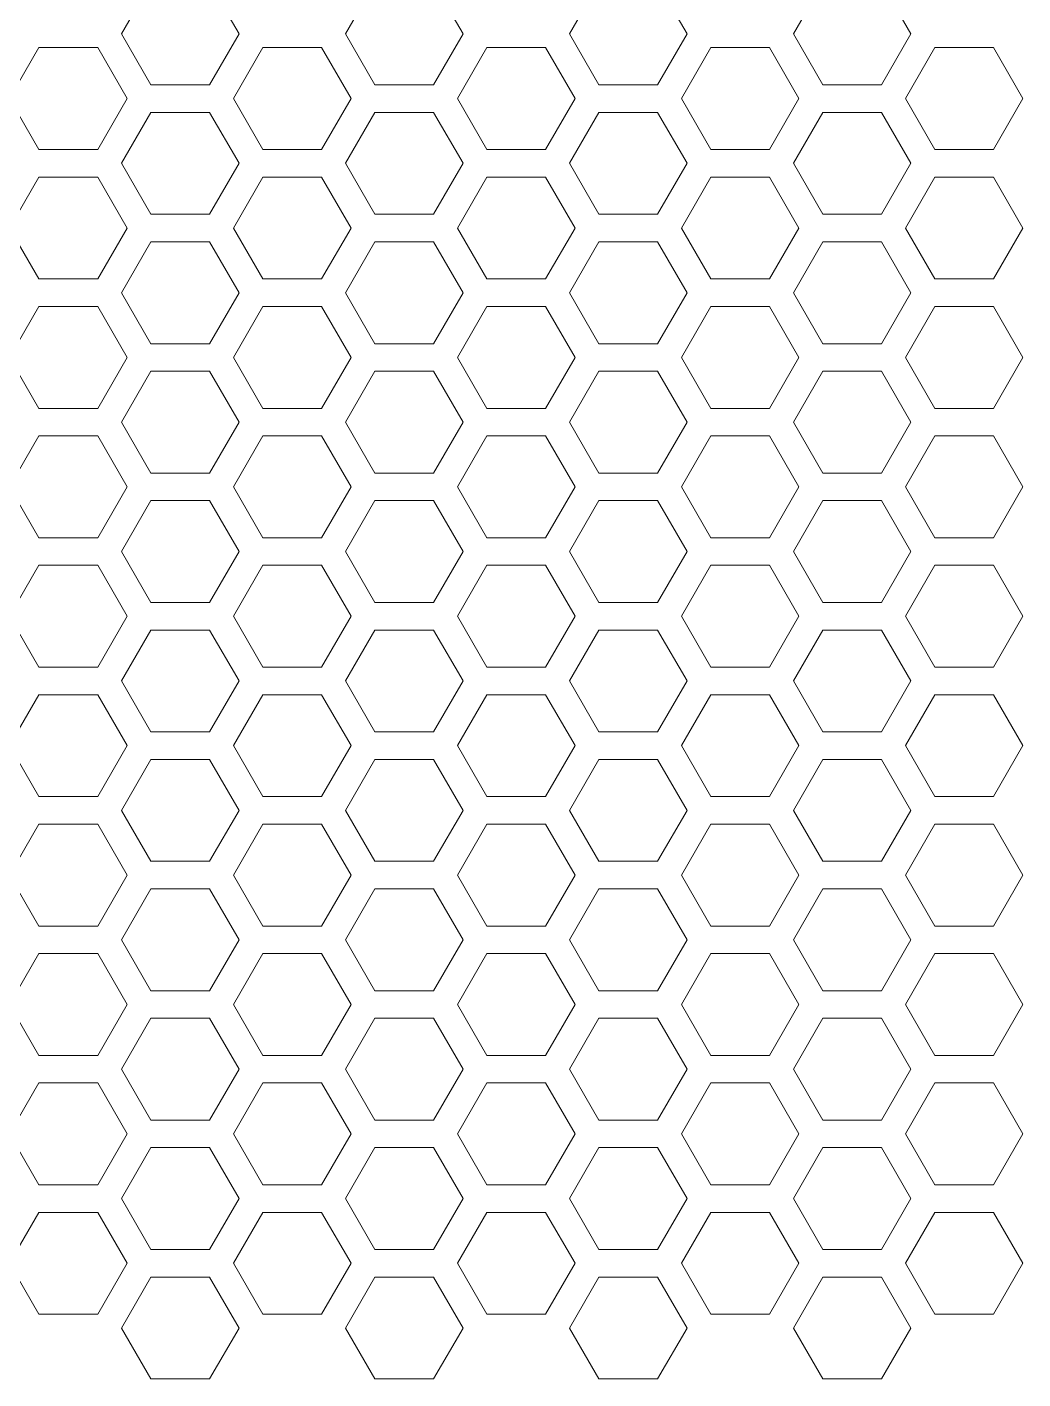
# Model space of a CAD drawing. Header units: millimetres. Extents: x 0 to 140, y -17 to 195.
# Drawn here: x 73.38 to 77.99, y 16.99 to 23.24 of the extents above; entities that cross this region are included whole.
import ezdxf

# ---------------------------------------------------------------- set-up
doc = ezdxf.new("R2010")
doc.units = ezdxf.units.MM
doc.layers.add('4203-42785_1_0', color=7, linetype='Continuous')

# ---------------------------------------------------------------- blocks, each defined once
blk = doc.blocks.new('a')
at = {"layer": '4203-42785_1_0', "color": 0, "linetype": 'ByBlock', "lineweight": 9}
for p, q in [((1513.4323, 362.441), (1513.3256, 362.2562)), ((1513.7524, 362.2562), (1513.6457, 362.441)), ((1514.2456, 362.441), (1514.1389, 362.2562)), ((1514.5657, 362.2562), (1514.459, 362.441)), ((1515.0588, 362.441), (1514.9521, 362.2562)), ((1515.379, 362.2562), (1515.2723, 362.441)), ((1515.8721, 362.441), (1515.7654, 362.2562)), ((1516.1923, 362.2562), (1516.0855, 362.441)), ((1513.3256, 362.2562), (1513.4323, 362.0713)), ((1513.6457, 362.0713), (1513.7524, 362.2562)), ((1514.1389, 362.2562), (1514.2456, 362.0713)), ((1514.459, 362.0713), (1514.5657, 362.2562)), ((1514.9521, 362.2562), (1515.0588, 362.0713)), ((1515.2723, 362.0713), (1515.379, 362.2562)), ((1515.7654, 362.2562), (1515.8721, 362.0713)), ((1516.0855, 362.0713), (1516.1923, 362.2562)), ((1513.0257, 362.2063), (1512.919, 362.0214)), ((1513.2391, 362.2063), (1513.0257, 362.2063)), ((1513.3458, 362.0214), (1513.2391, 362.2063)), ((1513.8389, 362.2063), (1513.7322, 362.0214)), ((1514.0523, 362.2063), (1513.8389, 362.2063)), ((1514.1591, 362.0214), (1514.0523, 362.2063)), ((1514.6522, 362.2063), (1514.5455, 362.0214)), ((1514.8656, 362.2063), (1514.6522, 362.2063)), ((1514.9724, 362.0214), (1514.8656, 362.2063)), ((1515.4655, 362.2063), (1515.3587, 362.0214)), ((1515.6789, 362.2063), (1515.4655, 362.2063)), ((1515.7856, 362.0214), (1515.6789, 362.2063)), ((1516.2788, 362.2063), (1516.1721, 362.0214)), ((1516.4922, 362.2063), (1516.2788, 362.2063)), ((1516.5989, 362.0214), (1516.4922, 362.2063)), ((1513.4323, 362.0713), (1513.6457, 362.0713)), ((1514.2456, 362.0713), (1514.459, 362.0713)), ((1515.0588, 362.0713), (1515.2723, 362.0713)), ((1515.8721, 362.0713), (1516.0855, 362.0713)), ((1512.919, 362.0214), (1513.0257, 361.8365)), ((1513.2391, 361.8365), (1513.3458, 362.0214)), ((1513.7322, 362.0214), (1513.8389, 361.8365)), ((1514.0523, 361.8365), (1514.1591, 362.0214)), ((1514.5455, 362.0214), (1514.6522, 361.8365)), ((1514.8656, 361.8365), (1514.9724, 362.0214)), ((1515.3587, 362.0214), (1515.4655, 361.8365)), ((1515.6789, 361.8365), (1515.7856, 362.0214)), ((1516.1721, 362.0214), (1516.2788, 361.8365)), ((1516.4922, 361.8365), (1516.5989, 362.0214)), ((1513.4323, 361.9715), (1513.3256, 361.7866)), ((1513.6457, 361.9715), (1513.4323, 361.9715)), ((1513.7524, 361.7866), (1513.6457, 361.9715)), ((1514.2456, 361.9715), (1514.1389, 361.7866)), ((1514.459, 361.9715), (1514.2456, 361.9715)), ((1514.5657, 361.7866), (1514.459, 361.9715)), ((1515.0588, 361.9715), (1514.9521, 361.7866)), ((1515.2723, 361.9715), (1515.0588, 361.9715)), ((1515.379, 361.7866), (1515.2723, 361.9715)), ((1515.8721, 361.9715), (1515.7654, 361.7866)), ((1516.0855, 361.9715), (1515.8721, 361.9715)), ((1516.1923, 361.7866), (1516.0855, 361.9715)), ((1513.0257, 361.8365), (1513.2391, 361.8365)), ((1513.8389, 361.8365), (1514.0523, 361.8365)), ((1514.6522, 361.8365), (1514.8656, 361.8365)), ((1515.4655, 361.8365), (1515.6789, 361.8365)), ((1516.2788, 361.8365), (1516.4922, 361.8365)), ((1513.3256, 361.7866), (1513.4323, 361.6018)), ((1513.6457, 361.6018), (1513.7524, 361.7866)), ((1514.1389, 361.7866), (1514.2456, 361.6018)), ((1514.459, 361.6018), (1514.5657, 361.7866)), ((1514.9521, 361.7866), (1515.0588, 361.6018)), ((1515.2723, 361.6018), (1515.379, 361.7866)), ((1515.7654, 361.7866), (1515.8721, 361.6018)), ((1516.0855, 361.6018), (1516.1923, 361.7866)), ((1513.0257, 361.7367), (1512.919, 361.5519)), ((1513.2391, 361.7367), (1513.0257, 361.7367)), ((1513.3458, 361.5519), (1513.2391, 361.7367)), ((1513.8389, 361.7367), (1513.7322, 361.5519)), ((1514.0523, 361.7367), (1513.8389, 361.7367)), ((1514.1591, 361.5519), (1514.0523, 361.7367)), ((1514.6522, 361.7367), (1514.5455, 361.5519)), ((1514.8656, 361.7367), (1514.6522, 361.7367)), ((1514.9724, 361.5519), (1514.8656, 361.7367)), ((1515.4655, 361.7367), (1515.3587, 361.5519)), ((1515.6789, 361.7367), (1515.4655, 361.7367)), ((1515.7856, 361.5519), (1515.6789, 361.7367)), ((1516.2788, 361.7367), (1516.1721, 361.5519)), ((1516.4922, 361.7367), (1516.2788, 361.7367)), ((1516.5989, 361.5519), (1516.4922, 361.7367)), ((1513.4323, 361.6018), (1513.6457, 361.6018)), ((1514.2456, 361.6018), (1514.459, 361.6018)), ((1515.0588, 361.6018), (1515.2723, 361.6018)), ((1515.8721, 361.6018), (1516.0855, 361.6018)), ((1512.919, 361.5519), (1513.0257, 361.367)), ((1513.2391, 361.367), (1513.3458, 361.5519)), ((1513.7322, 361.5519), (1513.8389, 361.367)), ((1514.0523, 361.367), (1514.1591, 361.5519)), ((1514.5455, 361.5519), (1514.6522, 361.367)), ((1514.8656, 361.367), (1514.9724, 361.5519)), ((1515.3587, 361.5519), (1515.4655, 361.367)), ((1515.6789, 361.367), (1515.7856, 361.5519)), ((1516.1721, 361.5519), (1516.2788, 361.367)), ((1516.4922, 361.367), (1516.5989, 361.5519)), ((1513.4323, 361.502), (1513.3256, 361.3171)), ((1513.6457, 361.502), (1513.4323, 361.502)), ((1513.7524, 361.3171), (1513.6457, 361.502)), ((1514.2456, 361.502), (1514.1389, 361.3171)), ((1514.459, 361.502), (1514.2456, 361.502)), ((1514.5657, 361.3171), (1514.459, 361.502)), ((1515.0588, 361.502), (1514.9521, 361.3171)), ((1515.2723, 361.502), (1515.0588, 361.502)), ((1515.379, 361.3171), (1515.2723, 361.502)), ((1515.8721, 361.502), (1515.7654, 361.3171)), ((1516.0855, 361.502), (1515.8721, 361.502)), ((1516.1923, 361.3171), (1516.0855, 361.502)), ((1513.0257, 361.367), (1513.2391, 361.367)), ((1513.8389, 361.367), (1514.0523, 361.367)), ((1514.6522, 361.367), (1514.8656, 361.367)), ((1515.4655, 361.367), (1515.6789, 361.367)), ((1516.2788, 361.367), (1516.4922, 361.367)), ((1513.3256, 361.3171), (1513.4323, 361.1322)), ((1513.6457, 361.1322), (1513.7524, 361.3171)), ((1514.1389, 361.3171), (1514.2456, 361.1322)), ((1514.459, 361.1322), (1514.5657, 361.3171)), ((1514.9521, 361.3171), (1515.0588, 361.1322)), ((1515.2723, 361.1322), (1515.379, 361.3171)), ((1515.7654, 361.3171), (1515.8721, 361.1322)), ((1516.0855, 361.1322), (1516.1923, 361.3171)), ((1513.0257, 361.2672), (1512.919, 361.0823)), ((1513.2391, 361.2672), (1513.0257, 361.2672)), ((1513.3458, 361.0823), (1513.2391, 361.2672)), ((1513.8389, 361.2672), (1513.7322, 361.0823)), ((1514.0523, 361.2672), (1513.8389, 361.2672)), ((1514.1591, 361.0823), (1514.0523, 361.2672)), ((1514.6522, 361.2672), (1514.5455, 361.0823)), ((1514.8656, 361.2672), (1514.6522, 361.2672)), ((1514.9724, 361.0823), (1514.8656, 361.2672)), ((1515.4655, 361.2672), (1515.3587, 361.0823)), ((1515.6789, 361.2672), (1515.4655, 361.2672)), ((1515.7856, 361.0823), (1515.6789, 361.2672)), ((1516.2788, 361.2672), (1516.1721, 361.0823)), ((1516.4922, 361.2672), (1516.2788, 361.2672)), ((1516.5989, 361.0823), (1516.4922, 361.2672)), ((1513.4323, 361.1322), (1513.6457, 361.1322)), ((1514.2456, 361.1322), (1514.459, 361.1322)), ((1515.0588, 361.1322), (1515.2723, 361.1322)), ((1515.8721, 361.1322), (1516.0855, 361.1322)), ((1512.919, 361.0823), (1513.0257, 360.8975)), ((1513.2391, 360.8975), (1513.3458, 361.0823)), ((1513.7322, 361.0823), (1513.8389, 360.8975)), ((1514.0523, 360.8975), (1514.1591, 361.0823)), ((1514.5455, 361.0823), (1514.6522, 360.8975)), ((1514.8656, 360.8975), (1514.9724, 361.0823)), ((1515.3587, 361.0823), (1515.4655, 360.8975)), ((1515.6789, 360.8975), (1515.7856, 361.0823)), ((1516.1721, 361.0823), (1516.2788, 360.8975)), ((1516.4922, 360.8975), (1516.5989, 361.0823)), ((1513.4323, 361.0324), (1513.3256, 360.8475)), ((1513.6457, 361.0324), (1513.4323, 361.0324)), ((1513.7524, 360.8475), (1513.6457, 361.0324)), ((1514.2456, 361.0324), (1514.1389, 360.8475)), ((1514.459, 361.0324), (1514.2456, 361.0324)), ((1514.5657, 360.8475), (1514.459, 361.0324)), ((1515.0588, 361.0324), (1514.9521, 360.8475)), ((1515.2723, 361.0324), (1515.0588, 361.0324)), ((1515.379, 360.8475), (1515.2723, 361.0324)), ((1515.8721, 361.0324), (1515.7654, 360.8475)), ((1516.0855, 361.0324), (1515.8721, 361.0324)), ((1516.1923, 360.8475), (1516.0855, 361.0324)), ((1513.0257, 360.8975), (1513.2391, 360.8975)), ((1513.8389, 360.8975), (1514.0523, 360.8975)), ((1514.6522, 360.8975), (1514.8656, 360.8975)), ((1515.4655, 360.8975), (1515.6789, 360.8975)), ((1516.2788, 360.8975), (1516.4922, 360.8975)), ((1513.3256, 360.8475), (1513.4323, 360.6627)), ((1513.6457, 360.6627), (1513.7524, 360.8475)), ((1514.1389, 360.8475), (1514.2456, 360.6627)), ((1514.459, 360.6627), (1514.5657, 360.8475)), ((1514.9521, 360.8475), (1515.0588, 360.6627)), ((1515.2723, 360.6627), (1515.379, 360.8475)), ((1515.7654, 360.8475), (1515.8721, 360.6627)), ((1516.0855, 360.6627), (1516.1923, 360.8475)), ((1513.0257, 360.7976), (1512.919, 360.6128)), ((1513.2391, 360.7976), (1513.0257, 360.7976)), ((1513.3458, 360.6128), (1513.2391, 360.7976)), ((1513.8389, 360.7976), (1513.7322, 360.6128)), ((1514.0523, 360.7976), (1513.8389, 360.7976)), ((1514.1591, 360.6128), (1514.0523, 360.7976)), ((1514.6522, 360.7976), (1514.5455, 360.6128)), ((1514.8656, 360.7976), (1514.6522, 360.7976)), ((1514.9724, 360.6128), (1514.8656, 360.7976)), ((1515.4655, 360.7976), (1515.3587, 360.6128)), ((1515.6789, 360.7976), (1515.4655, 360.7976)), ((1515.7856, 360.6128), (1515.6789, 360.7976)), ((1516.2788, 360.7976), (1516.1721, 360.6128)), ((1516.4922, 360.7976), (1516.2788, 360.7976)), ((1516.5989, 360.6128), (1516.4922, 360.7976)), ((1513.4323, 360.6627), (1513.6457, 360.6627)), ((1514.2456, 360.6627), (1514.459, 360.6627)), ((1515.0588, 360.6627), (1515.2723, 360.6627)), ((1515.8721, 360.6627), (1516.0855, 360.6627)), ((1512.919, 360.6128), (1513.0257, 360.4279)), ((1513.2391, 360.4279), (1513.3458, 360.6128)), ((1513.7322, 360.6128), (1513.8389, 360.4279)), ((1514.0523, 360.4279), (1514.1591, 360.6128)), ((1514.5455, 360.6128), (1514.6522, 360.4279)), ((1514.8656, 360.4279), (1514.9724, 360.6128)), ((1515.3587, 360.6128), (1515.4655, 360.4279)), ((1515.6789, 360.4279), (1515.7856, 360.6128)), ((1516.1721, 360.6128), (1516.2788, 360.4279)), ((1516.4922, 360.4279), (1516.5989, 360.6128)), ((1513.4323, 360.5629), (1513.3256, 360.378)), ((1513.6457, 360.5629), (1513.4323, 360.5629)), ((1513.7524, 360.378), (1513.6457, 360.5629)), ((1514.2456, 360.5629), (1514.1389, 360.378)), ((1514.459, 360.5629), (1514.2456, 360.5629)), ((1514.5657, 360.378), (1514.459, 360.5629)), ((1515.0588, 360.5629), (1514.9521, 360.378)), ((1515.2723, 360.5629), (1515.0588, 360.5629)), ((1515.379, 360.378), (1515.2723, 360.5629)), ((1515.8721, 360.5629), (1515.7654, 360.378)), ((1516.0855, 360.5629), (1515.8721, 360.5629)), ((1516.1923, 360.378), (1516.0855, 360.5629)), ((1513.0257, 360.4279), (1513.2391, 360.4279)), ((1513.8389, 360.4279), (1514.0523, 360.4279)), ((1514.6522, 360.4279), (1514.8656, 360.4279)), ((1515.4655, 360.4279), (1515.6789, 360.4279)), ((1516.2788, 360.4279), (1516.4922, 360.4279)), ((1513.3256, 360.378), (1513.4323, 360.1931)), ((1513.6457, 360.1931), (1513.7524, 360.378)), ((1514.1389, 360.378), (1514.2456, 360.1931)), ((1514.459, 360.1931), (1514.5657, 360.378)), ((1514.9521, 360.378), (1515.0588, 360.1931)), ((1515.2723, 360.1931), (1515.379, 360.378)), ((1515.7654, 360.378), (1515.8721, 360.1931)), ((1516.0855, 360.1931), (1516.1923, 360.378)), ((1513.0257, 360.3281), (1512.919, 360.1432)), ((1513.2391, 360.3281), (1513.0257, 360.3281)), ((1513.3458, 360.1432), (1513.2391, 360.3281)), ((1513.8389, 360.3281), (1513.7322, 360.1432)), ((1514.0523, 360.3281), (1513.8389, 360.3281)), ((1514.1591, 360.1432), (1514.0523, 360.3281)), ((1514.6522, 360.3281), (1514.5455, 360.1432)), ((1514.8656, 360.3281), (1514.6522, 360.3281)), ((1514.9724, 360.1432), (1514.8656, 360.3281)), ((1515.4655, 360.3281), (1515.3587, 360.1432)), ((1515.6789, 360.3281), (1515.4655, 360.3281)), ((1515.7856, 360.1432), (1515.6789, 360.3281)), ((1516.2788, 360.3281), (1516.1721, 360.1432)), ((1516.4922, 360.3281), (1516.2788, 360.3281)), ((1516.5989, 360.1432), (1516.4922, 360.3281)), ((1513.4323, 360.1931), (1513.6457, 360.1931)), ((1514.2456, 360.1931), (1514.459, 360.1931)), ((1515.0588, 360.1931), (1515.2723, 360.1931)), ((1515.8721, 360.1931), (1516.0855, 360.1931)), ((1512.919, 360.1432), (1513.0257, 359.9584)), ((1513.2391, 359.9584), (1513.3458, 360.1432)), ((1513.7322, 360.1432), (1513.8389, 359.9584)), ((1514.0523, 359.9584), (1514.1591, 360.1432)), ((1514.5455, 360.1432), (1514.6522, 359.9584)), ((1514.8656, 359.9584), (1514.9724, 360.1432)), ((1515.3587, 360.1432), (1515.4655, 359.9584)), ((1515.6789, 359.9584), (1515.7856, 360.1432)), ((1516.1721, 360.1432), (1516.2788, 359.9584)), ((1516.4922, 359.9584), (1516.5989, 360.1432)), ((1513.4323, 360.0933), (1513.3256, 359.9085)), ((1513.6457, 360.0933), (1513.4323, 360.0933)), ((1513.7524, 359.9085), (1513.6457, 360.0933)), ((1514.2456, 360.0933), (1514.1389, 359.9085)), ((1514.459, 360.0933), (1514.2456, 360.0933)), ((1514.5657, 359.9085), (1514.459, 360.0933)), ((1515.0588, 360.0933), (1514.9521, 359.9085)), ((1515.2723, 360.0933), (1515.0588, 360.0933)), ((1515.379, 359.9085), (1515.2723, 360.0933)), ((1515.8721, 360.0933), (1515.7654, 359.9085)), ((1516.0855, 360.0933), (1515.8721, 360.0933)), ((1516.1923, 359.9085), (1516.0855, 360.0933)), ((1513.0257, 359.9584), (1513.2391, 359.9584)), ((1513.8389, 359.9584), (1514.0523, 359.9584)), ((1514.6522, 359.9584), (1514.8656, 359.9584)), ((1515.4655, 359.9584), (1515.6789, 359.9584)), ((1516.2788, 359.9584), (1516.4922, 359.9584)), ((1513.3256, 359.9085), (1513.4323, 359.7236)), ((1513.6457, 359.7236), (1513.7524, 359.9085)), ((1514.1389, 359.9085), (1514.2456, 359.7236)), ((1514.459, 359.7236), (1514.5657, 359.9085)), ((1514.9521, 359.9085), (1515.0588, 359.7236)), ((1515.2723, 359.7236), (1515.379, 359.9085)), ((1515.7654, 359.9085), (1515.8721, 359.7236)), ((1516.0855, 359.7236), (1516.1923, 359.9085)), ((1513.0257, 359.8585), (1512.919, 359.6737)), ((1513.2391, 359.8585), (1513.0257, 359.8585)), ((1513.3458, 359.6737), (1513.2391, 359.8585)), ((1513.8389, 359.8585), (1513.7322, 359.6737)), ((1514.0523, 359.8585), (1513.8389, 359.8585)), ((1514.1591, 359.6737), (1514.0523, 359.8585)), ((1514.6522, 359.8585), (1514.5455, 359.6737)), ((1514.8656, 359.8585), (1514.6522, 359.8585)), ((1514.9724, 359.6737), (1514.8656, 359.8585)), ((1515.4655, 359.8585), (1515.3587, 359.6737)), ((1515.6789, 359.8585), (1515.4655, 359.8585)), ((1515.7856, 359.6737), (1515.6789, 359.8585)), ((1516.2788, 359.8585), (1516.1721, 359.6737)), ((1516.4922, 359.8585), (1516.2788, 359.8585)), ((1516.5989, 359.6737), (1516.4922, 359.8585)), ((1513.4323, 359.7236), (1513.6457, 359.7236)), ((1514.2456, 359.7236), (1514.459, 359.7236)), ((1515.0588, 359.7236), (1515.2723, 359.7236)), ((1515.8721, 359.7236), (1516.0855, 359.7236)), ((1512.919, 359.6737), (1513.0257, 359.4888)), ((1513.2391, 359.4888), (1513.3458, 359.6737)), ((1513.7322, 359.6737), (1513.8389, 359.4888)), ((1514.0523, 359.4888), (1514.1591, 359.6737)), ((1514.5455, 359.6737), (1514.6522, 359.4888)), ((1514.8656, 359.4888), (1514.9724, 359.6737)), ((1515.3587, 359.6737), (1515.4655, 359.4888)), ((1515.6789, 359.4888), (1515.7856, 359.6737)), ((1516.1721, 359.6737), (1516.2788, 359.4888)), ((1516.4922, 359.4888), (1516.5989, 359.6737)), ((1513.4323, 359.6238), (1513.3256, 359.4389)), ((1513.6457, 359.6238), (1513.4323, 359.6238)), ((1513.7524, 359.4389), (1513.6457, 359.6238)), ((1514.2456, 359.6238), (1514.1389, 359.4389)), ((1514.459, 359.6238), (1514.2456, 359.6238)), ((1514.5657, 359.4389), (1514.459, 359.6238)), ((1515.0588, 359.6238), (1514.9521, 359.4389)), ((1515.2723, 359.6238), (1515.0588, 359.6238)), ((1515.379, 359.4389), (1515.2723, 359.6238)), ((1515.8721, 359.6238), (1515.7654, 359.4389)), ((1516.0855, 359.6238), (1515.8721, 359.6238)), ((1516.1923, 359.4389), (1516.0855, 359.6238)), ((1513.0257, 359.4888), (1513.2391, 359.4888)), ((1513.8389, 359.4888), (1514.0523, 359.4888)), ((1514.6522, 359.4888), (1514.8656, 359.4888)), ((1515.4655, 359.4888), (1515.6789, 359.4888)), ((1516.2788, 359.4888), (1516.4922, 359.4888)), ((1513.3256, 359.4389), (1513.4323, 359.254)), ((1513.6457, 359.254), (1513.7524, 359.4389)), ((1514.1389, 359.4389), (1514.2456, 359.254)), ((1514.459, 359.254), (1514.5657, 359.4389)), ((1514.9521, 359.4389), (1515.0588, 359.254)), ((1515.2723, 359.254), (1515.379, 359.4389)), ((1515.7654, 359.4389), (1515.8721, 359.254)), ((1516.0855, 359.254), (1516.1923, 359.4389)), ((1513.0257, 359.389), (1512.919, 359.2041)), ((1513.2391, 359.389), (1513.0257, 359.389)), ((1513.3458, 359.2041), (1513.2391, 359.389)), ((1513.8389, 359.389), (1513.7322, 359.2041)), ((1514.0523, 359.389), (1513.8389, 359.389)), ((1514.1591, 359.2041), (1514.0523, 359.389)), ((1514.6522, 359.389), (1514.5455, 359.2041)), ((1514.8656, 359.389), (1514.6522, 359.389)), ((1514.9724, 359.2041), (1514.8656, 359.389)), ((1515.4655, 359.389), (1515.3587, 359.2041)), ((1515.6789, 359.389), (1515.4655, 359.389)), ((1515.7856, 359.2041), (1515.6789, 359.389)), ((1516.2788, 359.389), (1516.1721, 359.2041)), ((1516.4922, 359.389), (1516.2788, 359.389)), ((1516.5989, 359.2041), (1516.4922, 359.389)), ((1513.4323, 359.254), (1513.6457, 359.254)), ((1514.2456, 359.254), (1514.459, 359.254)), ((1515.0588, 359.254), (1515.2723, 359.254)), ((1515.8721, 359.254), (1516.0855, 359.254)), ((1512.919, 359.2041), (1513.0257, 359.0193)), ((1513.2391, 359.0193), (1513.3458, 359.2041)), ((1513.7322, 359.2041), (1513.8389, 359.0193)), ((1514.0523, 359.0193), (1514.1591, 359.2041)), ((1514.5455, 359.2041), (1514.6522, 359.0193)), ((1514.8656, 359.0193), (1514.9724, 359.2041)), ((1515.3587, 359.2041), (1515.4655, 359.0193)), ((1515.6789, 359.0193), (1515.7856, 359.2041)), ((1516.1721, 359.2041), (1516.2788, 359.0193)), ((1516.4922, 359.0193), (1516.5989, 359.2041)), ((1513.4323, 359.1542), (1513.3256, 358.9694)), ((1513.6457, 359.1542), (1513.4323, 359.1542)), ((1513.7524, 358.9694), (1513.6457, 359.1542)), ((1514.2456, 359.1542), (1514.1389, 358.9694)), ((1514.459, 359.1542), (1514.2456, 359.1542)), ((1514.5657, 358.9694), (1514.459, 359.1542)), ((1515.0588, 359.1542), (1514.9521, 358.9694)), ((1515.2723, 359.1542), (1515.0588, 359.1542)), ((1515.379, 358.9694), (1515.2723, 359.1542)), ((1515.8721, 359.1542), (1515.7654, 358.9694)), ((1516.0855, 359.1542), (1515.8721, 359.1542)), ((1516.1923, 358.9694), (1516.0855, 359.1542)), ((1513.0257, 359.0193), (1513.2391, 359.0193)), ((1513.8389, 359.0193), (1514.0523, 359.0193)), ((1514.6522, 359.0193), (1514.8656, 359.0193)), ((1515.4655, 359.0193), (1515.6789, 359.0193)), ((1516.2788, 359.0193), (1516.4922, 359.0193)), ((1513.3256, 358.9694), (1513.4323, 358.7845)), ((1513.6457, 358.7845), (1513.7524, 358.9694)), ((1514.1389, 358.9694), (1514.2456, 358.7845)), ((1514.459, 358.7845), (1514.5657, 358.9694)), ((1514.9521, 358.9694), (1515.0588, 358.7845)), ((1515.2723, 358.7845), (1515.379, 358.9694)), ((1515.7654, 358.9694), (1515.8721, 358.7845)), ((1516.0855, 358.7845), (1516.1923, 358.9694)), ((1513.0257, 358.9195), (1512.919, 358.7346)), ((1513.2391, 358.9195), (1513.0257, 358.9195)), ((1513.3458, 358.7346), (1513.2391, 358.9195)), ((1513.8389, 358.9195), (1513.7322, 358.7346)), ((1514.0523, 358.9195), (1513.8389, 358.9195)), ((1514.1591, 358.7346), (1514.0523, 358.9195)), ((1514.6522, 358.9195), (1514.5455, 358.7346)), ((1514.8656, 358.9195), (1514.6522, 358.9195)), ((1514.9724, 358.7346), (1514.8656, 358.9195)), ((1515.4655, 358.9195), (1515.3587, 358.7346)), ((1515.6789, 358.9195), (1515.4655, 358.9195)), ((1515.7856, 358.7346), (1515.6789, 358.9195)), ((1516.2788, 358.9195), (1516.1721, 358.7346)), ((1516.4922, 358.9195), (1516.2788, 358.9195)), ((1516.5989, 358.7346), (1516.4922, 358.9195)), ((1513.4323, 358.7845), (1513.6457, 358.7845)), ((1514.2456, 358.7845), (1514.459, 358.7845)), ((1515.0588, 358.7845), (1515.2723, 358.7845)), ((1515.8721, 358.7845), (1516.0855, 358.7845)), ((1512.919, 358.7346), (1513.0257, 358.5497)), ((1513.2391, 358.5497), (1513.3458, 358.7346)), ((1513.7322, 358.7346), (1513.8389, 358.5497)), ((1514.0523, 358.5497), (1514.1591, 358.7346)), ((1514.5455, 358.7346), (1514.6522, 358.5497)), ((1514.8656, 358.5497), (1514.9724, 358.7346)), ((1515.3587, 358.7346), (1515.4655, 358.5497)), ((1515.6789, 358.5497), (1515.7856, 358.7346)), ((1516.1721, 358.7346), (1516.2788, 358.5497)), ((1516.4922, 358.5497), (1516.5989, 358.7346)), ((1513.4323, 358.6847), (1513.3256, 358.4998)), ((1513.6457, 358.6847), (1513.4323, 358.6847)), ((1513.7524, 358.4998), (1513.6457, 358.6847)), ((1514.2456, 358.6847), (1514.1389, 358.4998)), ((1514.459, 358.6847), (1514.2456, 358.6847)), ((1514.5657, 358.4998), (1514.459, 358.6847)), ((1515.0588, 358.6847), (1514.9521, 358.4998)), ((1515.2723, 358.6847), (1515.0588, 358.6847)), ((1515.379, 358.4998), (1515.2723, 358.6847)), ((1515.8721, 358.6847), (1515.7654, 358.4998)), ((1516.0855, 358.6847), (1515.8721, 358.6847)), ((1516.1923, 358.4998), (1516.0855, 358.6847)), ((1513.0257, 358.5497), (1513.2391, 358.5497)), ((1513.8389, 358.5497), (1514.0523, 358.5497)), ((1514.6522, 358.5497), (1514.8656, 358.5497)), ((1515.4655, 358.5497), (1515.6789, 358.5497)), ((1516.2788, 358.5497), (1516.4922, 358.5497)), ((1513.3256, 358.4998), (1513.4323, 358.315)), ((1513.6457, 358.315), (1513.7524, 358.4998)), ((1514.1389, 358.4998), (1514.2456, 358.315)), ((1514.459, 358.315), (1514.5657, 358.4998)), ((1514.9521, 358.4998), (1515.0588, 358.315)), ((1515.2723, 358.315), (1515.379, 358.4998)), ((1515.7654, 358.4998), (1515.8721, 358.315)), ((1516.0855, 358.315), (1516.1923, 358.4998)), ((1513.0257, 358.4499), (1512.919, 358.2651)), ((1513.2391, 358.4499), (1513.0257, 358.4499)), ((1513.3458, 358.2651), (1513.2391, 358.4499)), ((1513.8389, 358.4499), (1513.7322, 358.2651)), ((1514.0523, 358.4499), (1513.8389, 358.4499)), ((1514.1591, 358.2651), (1514.0523, 358.4499)), ((1514.6522, 358.4499), (1514.5455, 358.2651)), ((1514.8656, 358.4499), (1514.6522, 358.4499)), ((1514.9724, 358.2651), (1514.8656, 358.4499)), ((1515.4655, 358.4499), (1515.3587, 358.2651)), ((1515.6789, 358.4499), (1515.4655, 358.4499)), ((1515.7856, 358.2651), (1515.6789, 358.4499)), ((1516.2788, 358.4499), (1516.1721, 358.2651)), ((1516.4922, 358.4499), (1516.2788, 358.4499)), ((1516.5989, 358.2651), (1516.4922, 358.4499)), ((1513.4323, 358.315), (1513.6457, 358.315)), ((1514.2456, 358.315), (1514.459, 358.315)), ((1515.0588, 358.315), (1515.2723, 358.315)), ((1515.8721, 358.315), (1516.0855, 358.315)), ((1512.919, 358.2651), (1513.0257, 358.0802)), ((1513.2391, 358.0802), (1513.3458, 358.2651)), ((1513.7322, 358.2651), (1513.8389, 358.0802)), ((1514.0523, 358.0802), (1514.1591, 358.2651)), ((1514.5455, 358.2651), (1514.6522, 358.0802)), ((1514.8656, 358.0802), (1514.9724, 358.2651)), ((1515.3587, 358.2651), (1515.4655, 358.0802)), ((1515.6789, 358.0802), (1515.7856, 358.2651)), ((1516.1721, 358.2651), (1516.2788, 358.0802)), ((1516.4922, 358.0802), (1516.5989, 358.2651)), ((1513.4323, 358.2151), (1513.3256, 358.0303)), ((1513.6457, 358.2151), (1513.4323, 358.2151)), ((1513.7524, 358.0303), (1513.6457, 358.2151)), ((1514.2456, 358.2151), (1514.1389, 358.0303)), ((1514.459, 358.2151), (1514.2456, 358.2151)), ((1514.5657, 358.0303), (1514.459, 358.2151)), ((1515.0588, 358.2151), (1514.9521, 358.0303)), ((1515.2723, 358.2151), (1515.0588, 358.2151)), ((1515.379, 358.0303), (1515.2723, 358.2151)), ((1515.8721, 358.2151), (1515.7654, 358.0303)), ((1516.0855, 358.2151), (1515.8721, 358.2151)), ((1516.1923, 358.0303), (1516.0855, 358.2151)), ((1513.0257, 358.0802), (1513.2391, 358.0802)), ((1513.8389, 358.0802), (1514.0523, 358.0802)), ((1514.6522, 358.0802), (1514.8656, 358.0802)), ((1515.4655, 358.0802), (1515.6789, 358.0802)), ((1516.2788, 358.0802), (1516.4922, 358.0802)), ((1513.3256, 358.0303), (1513.4323, 357.8454)), ((1513.6457, 357.8454), (1513.7524, 358.0303)), ((1514.1389, 358.0303), (1514.2456, 357.8454)), ((1514.459, 357.8454), (1514.5657, 358.0303)), ((1514.9521, 358.0303), (1515.0588, 357.8454)), ((1515.2723, 357.8454), (1515.379, 358.0303)), ((1515.7654, 358.0303), (1515.8721, 357.8454)), ((1516.0855, 357.8454), (1516.1923, 358.0303)), ((1513.0257, 357.9804), (1512.919, 357.7955)), ((1513.2391, 357.9804), (1513.0257, 357.9804)), ((1513.3458, 357.7955), (1513.2391, 357.9804)), ((1513.8389, 357.9804), (1513.7322, 357.7955)), ((1514.0523, 357.9804), (1513.8389, 357.9804)), ((1514.1591, 357.7955), (1514.0523, 357.9804)), ((1514.6522, 357.9804), (1514.5455, 357.7955)), ((1514.8656, 357.9804), (1514.6522, 357.9804)), ((1514.9724, 357.7955), (1514.8656, 357.9804)), ((1515.4655, 357.9804), (1515.3587, 357.7955)), ((1515.6789, 357.9804), (1515.4655, 357.9804)), ((1515.7856, 357.7955), (1515.6789, 357.9804)), ((1516.2788, 357.9804), (1516.1721, 357.7955)), ((1516.4922, 357.9804), (1516.2788, 357.9804)), ((1516.5989, 357.7955), (1516.4922, 357.9804)), ((1513.4323, 357.8454), (1513.6457, 357.8454)), ((1514.2456, 357.8454), (1514.459, 357.8454)), ((1515.0588, 357.8454), (1515.2723, 357.8454)), ((1515.8721, 357.8454), (1516.0855, 357.8454)), ((1512.919, 357.7955), (1513.0257, 357.6106)), ((1513.2391, 357.6106), (1513.3458, 357.7955)), ((1513.7322, 357.7955), (1513.8389, 357.6106)), ((1514.0523, 357.6106), (1514.1591, 357.7955)), ((1514.5455, 357.7955), (1514.6522, 357.6106)), ((1514.8656, 357.6106), (1514.9724, 357.7955)), ((1515.3587, 357.7955), (1515.4655, 357.6106)), ((1515.6789, 357.6106), (1515.7856, 357.7955)), ((1516.1721, 357.7955), (1516.2788, 357.6106)), ((1516.4922, 357.6106), (1516.5989, 357.7955)), ((1513.4323, 357.7456), (1513.3256, 357.5607)), ((1513.6457, 357.7456), (1513.4323, 357.7456)), ((1513.7524, 357.5607), (1513.6457, 357.7456)), ((1514.2456, 357.7456), (1514.1389, 357.5607)), ((1514.459, 357.7456), (1514.2456, 357.7456)), ((1514.5657, 357.5607), (1514.459, 357.7456)), ((1515.0588, 357.7456), (1514.9521, 357.5607)), ((1515.2723, 357.7456), (1515.0588, 357.7456)), ((1515.379, 357.5607), (1515.2723, 357.7456)), ((1515.8721, 357.7456), (1515.7654, 357.5607)), ((1516.0855, 357.7456), (1515.8721, 357.7456)), ((1516.1923, 357.5607), (1516.0855, 357.7456)), ((1513.0257, 357.6106), (1513.2391, 357.6106)), ((1513.8389, 357.6106), (1514.0523, 357.6106)), ((1514.6522, 357.6106), (1514.8656, 357.6106)), ((1515.4655, 357.6106), (1515.6789, 357.6106)), ((1516.2788, 357.6106), (1516.4922, 357.6106)), ((1513.3256, 357.5607), (1513.4323, 357.3759)), ((1513.6457, 357.3759), (1513.7524, 357.5607)), ((1514.1389, 357.5607), (1514.2456, 357.3759)), ((1514.459, 357.3759), (1514.5657, 357.5607)), ((1514.9521, 357.5607), (1515.0588, 357.3759)), ((1515.2723, 357.3759), (1515.379, 357.5607)), ((1515.7654, 357.5607), (1515.8721, 357.3759)), ((1516.0855, 357.3759), (1516.1923, 357.5607)), ((1513.4323, 357.3759), (1513.6457, 357.3759)), ((1514.2456, 357.3759), (1514.459, 357.3759)), ((1515.0588, 357.3759), (1515.2723, 357.3759)), ((1515.8721, 357.3759), (1516.0855, 357.3759))]:
    blk.add_line(p, q, dxfattribs=at)

msp = doc.modelspace()

# ---------------------------------------------------------------- block references
at = {"lineweight": 15, "xscale": 1.275468447124703, "yscale": 1.275468447124703, "zscale": 1.275468447124703}
msp.add_blockref('a', (-1856.3807, -438.8363), dxfattribs=at)

doc.saveas('drawing.dxf')
